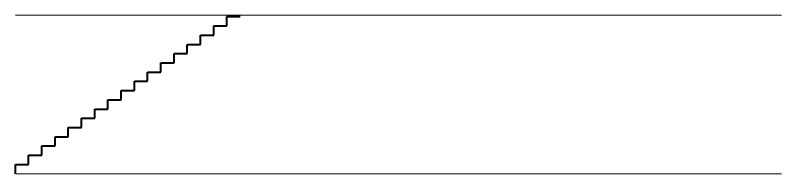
# Model space of a CAD drawing. Header units: millimetres. Extents: x 148 to 249, y 24 to 77.
# Drawn here: x 162.24 to 176.72, y 23.6 to 26.6 of the extents above; entities that cross this region are included whole.
import ezdxf

# ---------------------------------------------------------------- set-up
doc = ezdxf.new("R2010")
doc.units = ezdxf.units.MM
doc.layers.add('A-Stair', color=53, linetype='Continuous', lineweight=0)
doc.layers.add('linea fachada', color=181, linetype='Continuous', lineweight=40)

msp = doc.modelspace()

# ---------------------------------------------------------------- linework, layer by layer
at = {"layer": 'A-Stair'}
for p, q in [((162.238, 26.595), (176.724, 26.595)), ((162.238, 23.595), (176.724, 23.595))]:
    msp.add_line(p, q, dxfattribs=at)
at = {"layer": 'linea fachada'}
for p, q in [((166.238, 26.395), (166.238, 26.57)), ((166.238, 26.57), (166.488, 26.57)), ((165.988, 26.22), (165.988, 26.395)), ((165.988, 26.395), (166.238, 26.395)), ((165.738, 26.045), (165.738, 26.22)), ((165.738, 26.22), (165.988, 26.22)), ((165.488, 25.87), (165.488, 26.045)), ((165.488, 26.045), (165.738, 26.045)), ((165.238, 25.87), (165.488, 25.87)), ((165.238, 25.695), (165.238, 25.87)), ((164.988, 25.52), (164.988, 25.695)), ((164.988, 25.695), (165.238, 25.695)), ((164.738, 25.345), (164.738, 25.52)), ((164.738, 25.52), (164.988, 25.52)), ((164.488, 25.17), (164.488, 25.345)), ((164.488, 25.345), (164.738, 25.345)), ((164.238, 24.995), (164.238, 25.17)), ((164.238, 25.17), (164.488, 25.17)), ((163.988, 24.82), (163.988, 24.995)), ((163.988, 24.995), (164.238, 24.995)), ((163.738, 24.645), (163.738, 24.82)), ((163.738, 24.82), (163.988, 24.82)), ((163.488, 24.47), (163.488, 24.645)), ((163.488, 24.645), (163.738, 24.645)), ((163.238, 24.295), (163.238, 24.47)), ((163.238, 24.47), (163.488, 24.47)), ((162.988, 24.12), (162.988, 24.295)), ((162.988, 24.295), (163.238, 24.295)), ((162.738, 23.945), (162.738, 24.12)), ((162.738, 24.12), (162.988, 24.12)), ((162.488, 23.77), (162.488, 23.945)), ((162.488, 23.945), (162.738, 23.945)), ((162.238, 23.595), (162.238, 23.77)), ((162.238, 23.77), (162.488, 23.77))]:
    msp.add_line(p, q, dxfattribs=at)

doc.saveas('drawing.dxf')
